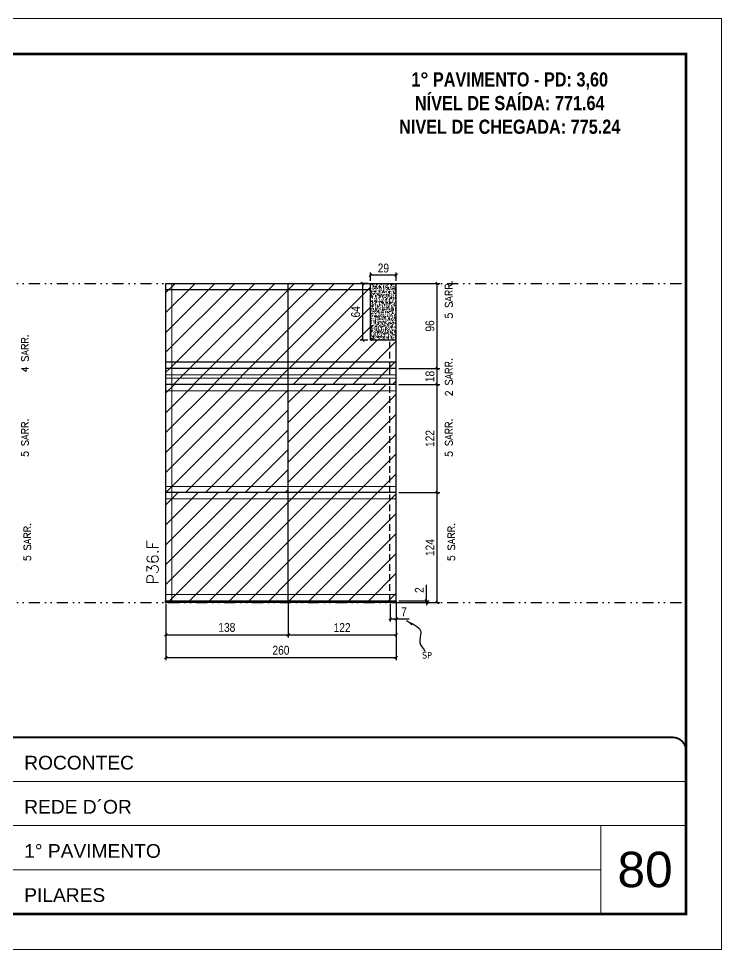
# Model space of a CAD drawing. Extents: x 2949 to 9203, y -16089 to 12527.
# Drawn here: x 8410 to 9203, y -10346 to -9296 of the extents above; entities that cross this region are included whole.
import ezdxf

# ---------------------------------------------------------------- set-up
doc = ezdxf.new("R2010")
doc.units = 0
for name, pattern in [('CONTINUO', [0]), ('DASHED', [0.75, 0.5, -0.25]), ('DIVIDE2', [0.625, 0.25, -0.125, 0, -0.125, 0, -0.125]), ('HIDDEN', [0.375, 0.25, -0.125])]:
    doc.linetypes.add(name, pattern=pattern)
for name, color, linetype, lineweight in [('CARIMBO', 255, 'Continuous', 9), ('Folhas', 255, 'Continuous', 9), ('Hachura', 251, 'Continuous', 9), ('Sarr 2.2x7', 40, 'Continuous', 9), ('SARRAFO DE PRESSAO', 251, 'DASHED', 9), ('Texto Seção', 7, 'Continuous', 15)]:
    doc.layers.add(name, color=color, linetype=linetype, lineweight=lineweight)
for name, color, linetype in [('COTA', 241, 'Continuous'), ('NOMENCLATURA', 7, 'Continuous'), ('Nível', 160, 'Continuous'), ('Painéis', 200, 'Continuous'), ('SARR_2.2x7', 40, 'Continuous'), ('Sarrafo de Pressão', 42, 'HIDDEN'), ('texto', 7, 'Continuous')]:
    doc.layers.add(name, color=color, linetype=linetype)
doc.styles.add('ARIAL', font='arial.ttf')
doc.styles.add('COTA TECNICA', font='techl___.ttf', dxfattribs={"height": 10})
doc.styles.add('COTA TECNICA-50', font='techl___.ttf', dxfattribs={"height": 10})
doc.styles.add('REGUA-120', font='ROMANS.shx', dxfattribs={"height": 15})
doc.styles.add('ROMANC', font='techb___.ttf', dxfattribs={"height": 2.5})
doc.styles.add('ROMANS', font='romans.shx')
doc.styles.get("Standard").update_dxf_attribs({"font": 'arial.ttf'})
doc.dimstyles.new('COTA PAINEL-50', dxfattribs={"dimtxt": 10, "dimasz": 3, "dimexe": 3, "dimexo": 3, "dimgap": 3, "dimtad": 1, "dimdec": 1, "dimzin": 12, "dimdsep": 46, "dimtxsty": 'COTA TECNICA-50', "dimblk1": 'OBLIQUE', "dimblk2": 'OBLIQUE', "dimsah": 1, "dimcen": 0.9, "dimclrd": 4, "dimclre": 4, "dimclrt": 240, "dimadec": 1, "dimazin": 3, "dimtfac": 1, "dimtdec": 1, "dimtmove": 0, "dimatfit": 3, "dimfxl": 1, "dimtolj": 1, "dimtzin": 12, "dimarcsym": 0})
doc.dimstyles.new('PAINEL', dxfattribs={"dimtxt": 10, "dimasz": 3, "dimexe": 3, "dimexo": 3, "dimgap": 3, "dimtad": 1, "dimdec": 1, "dimzin": 12, "dimdsep": 46, "dimtxsty": 'COTA TECNICA', "dimblk1": 'OBLIQUE', "dimblk2": 'OBLIQUE', "dimsah": 1, "dimcen": 0.9, "dimclrd": 4, "dimclre": 4, "dimclrt": 240, "dimadec": 1, "dimazin": 3, "dimtfac": 1, "dimtdec": 1, "dimtmove": 0, "dimatfit": 3, "dimfxl": 1, "dimtolj": 1, "dimtzin": 12, "dimarcsym": 0})
doc.dimstyles.get("Standard").update_dxf_attribs({"dimtxt": 0.18, "dimasz": 0.18, "dimexe": 0.18, "dimexo": 0.0625, "dimgap": 0.09, "dimtad": 0, "dimtih": 1, "dimtoh": 1, "dimdec": 4, "dimzin": 0, "dimdsep": 46, "dimtxsty": 'Standard', "dimcen": 0.09, "dimadec": 0, "dimazin": 0, "dimtfac": 1, "dimtdec": 4, "dimtofl": 0, "dimtmove": 0, "dimatfit": 3, "dimfxl": 1, "dimtolj": 1, "dimtzin": 0, "dimarcsym": 0})
pattern_1 = [(45, (-121303.467, -36496.372), (-11.2253202, 11.2253202), [])]
pattern_2 = [(45, (0, 1148.575), (-11.22532, 11.22532), [])]

# ---------------------------------------------------------------- blocks, each defined once
blk = doc.blocks.new('9999999999')
at = {"color": 30, "linetype": 'CONTINUO'}
for p, q in [((98564.6, 34379.6), (99584, 34379.6)), ((98564.6, 34329.8), (99488, 34329.8)), ((99584, 34329.8), (99488, 34329.8)), ((99488, 34329.8), (99488, 34230.2)), ((98564.6, 34280), (99488, 34280))]:
    blk.add_line(p, q, dxfattribs=at)
at = {"color": 30, "linetype": 'CONTINUO', "const_width": 2}
blk.add_lwpolyline([(99584, 34230.2), (99584, 34414.4, 0.414214), (99569, 34429.4), (98229, 34429.4, 0.414214), (98214, 34414.4), (98214, 34245.2, 0.414214), (98229, 34230.2), (99584, 34230.2)], format="xyb", dxfattribs=at)
at = {"layer": 'Folhas'}
blk.add_lwpolyline([(98139, 34190.2), (99624, 34190.2), (99624, 35240.2), (98139, 35240.2)], close=True, dxfattribs=at)
at = {"layer": 'Folhas', "color": 30, "const_width": 3}
blk.add_lwpolyline([(98214, 34230.2), (99584, 34230.2), (99584, 35200.2), (98214, 35200.2)], close=True, dxfattribs=at)
at = {"color": 7, "linetype": 'Continuous', "ltscale": 5, "style": 'ARIAL'}
for s, height, p in [('ROCONTEC', 15.48, (98837.7, 34393.1)), ('REDE D´OR', 15.48, (98837.7, 34343.3)), ('1° PAVIMENTO', 15.483, (98837.7, 34293.5)), ('PILARES', 15.48, (98837.7, 34243.7))]:
    blk.add_text(s, height=height, dxfattribs=at).set_placement(p)
blk = doc.blocks.new('_Oblique')
at = {"color": 0, "linetype": 'ByBlock', "lineweight": -2}
blk.add_line((-0.5, -0.5), (0.5, 0.5), dxfattribs=at)
blk = doc.blocks.new('*D2952')
at = {"layer": 'COTA', "color": 4, "lineweight": -2, "transparency": 16777216}
for p, q in [((8575.8, -9955.9), (8575.8, -10019.9)), ((8835.8, -9955.9), (8835.8, -10019.9)), ((8575.8, -10016.9), (8835.8, -10016.9))]:
    blk.add_line(p, q, dxfattribs=at)
at = {"layer": 'Defpoints', "color": 0, "transparency": 16777216}
for p in [(8575.8, -9952.9), (8835.8, -9952.9), (8835.8, -10016.9)]:
    blk.add_point(p, dxfattribs=at)
at = {"layer": 'COTA', "color": 4, "lineweight": -2, "transparency": 16777216, "xscale": 3, "yscale": 3, "zscale": 3, "rotation": 180}
blk.add_blockref('_Oblique', (8575.8, -10016.9), dxfattribs=at)
at = {"layer": 'COTA', "color": 4, "lineweight": -2, "transparency": 16777216, "xscale": 3, "yscale": 3, "zscale": 3}
blk.add_blockref('_Oblique', (8835.8, -10016.9), dxfattribs=at)
at = {"layer": 'COTA', "color": 240, "transparency": 16777216, "insert": (8705.8, -10008.8), "char_height": 10, "attachment_point": 5, "style": 'COTA TECNICA'}
blk.add_mtext('\\A1;260', dxfattribs=at)
blk = doc.blocks.new('*D2953')
at = {"layer": 'COTA', "color": 4, "lineweight": -2, "transparency": 16777216}
for p, q in [((8828.8, -9955.9), (8828.8, -9976.4)), ((8835.8, -9957.9), (8835.8, -9976.4)), ((8828.8, -9973.4), (8835.8, -9973.4)), ((8835.8, -9973.4), (8850.5, -9973.4))]:
    blk.add_line(p, q, dxfattribs=at)
at = {"layer": 'Defpoints', "color": 0, "transparency": 16777216}
for p in [(8828.8, -9952.9), (8835.8, -9954.9), (8835.8, -9973.4)]:
    blk.add_point(p, dxfattribs=at)
at = {"layer": 'COTA', "color": 4, "lineweight": -2, "transparency": 16777216, "xscale": 3, "yscale": 3, "zscale": 3, "rotation": 180}
blk.add_blockref('_Oblique', (8828.8, -9973.4), dxfattribs=at)
at = {"layer": 'COTA', "color": 4, "lineweight": -2, "transparency": 16777216, "xscale": 3, "yscale": 3, "zscale": 3}
blk.add_blockref('_Oblique', (8835.8, -9973.4), dxfattribs=at)
at = {"layer": 'COTA', "color": 240, "transparency": 16777216, "insert": (8844.6, -9965.3), "char_height": 10, "attachment_point": 5, "style": 'COTA TECNICA-50'}
blk.add_mtext('\\A1;7', dxfattribs=at)
blk = doc.blocks.new('*D2954')
at = {"layer": 'COTA', "color": 4, "lineweight": -2, "transparency": 16777216}
for p, q in [((8838.8, -9830.9), (8885, -9830.9)), ((8882, -9954.9), (8882, -9830.9)), ((8838.8, -9954.9), (8885, -9954.9))]:
    blk.add_line(p, q, dxfattribs=at)
at = {"layer": 'Defpoints', "color": 0, "transparency": 16777216}
for p in [(8835.8, -9830.9), (8882, -9830.9), (8835.8, -9954.9)]:
    blk.add_point(p, dxfattribs=at)
at = {"layer": 'COTA', "color": 4, "lineweight": -2, "transparency": 16777216, "xscale": 3, "yscale": 3, "zscale": 3}
for p, rotation in [((8882, -9830.9), 90), ((8882, -9954.9), 270)]:
    blk.add_blockref('_Oblique', p, dxfattribs=dict(at, rotation=rotation))
at = {"layer": 'COTA', "color": 240, "transparency": 16777216, "insert": (8873.9, -9892.9), "char_height": 10, "attachment_point": 5, "rotation": 90, "style": 'COTA TECNICA-50'}
blk.add_mtext('\\A1;124', dxfattribs=at)
blk = doc.blocks.new('*D2955')
at = {"layer": 'COTA', "color": 4, "lineweight": -2, "transparency": 16777216}
for p, q in [((8869.8, -9952.9), (8869.8, -9934.8)), ((8838.8, -9952.9), (8872.8, -9952.9)), ((8869.8, -9954.9), (8869.8, -9952.9)), ((8838.8, -9954.9), (8872.8, -9954.9)), ((8869.8, -9954.9), (8869.8, -9957.9))]:
    blk.add_line(p, q, dxfattribs=at)
at = {"layer": 'Defpoints', "color": 0, "transparency": 16777216}
for p in [(8835.8, -9952.9), (8835.8, -9954.9), (8869.8, -9954.9)]:
    blk.add_point(p, dxfattribs=at)
at = {"layer": 'COTA', "color": 4, "lineweight": -2, "transparency": 16777216, "xscale": 3, "yscale": 3, "zscale": 3}
for p, rotation in [((8869.8, -9952.9), 270), ((8869.8, -9954.9), 90)]:
    blk.add_blockref('_Oblique', p, dxfattribs=dict(at, rotation=rotation))
at = {"layer": 'COTA', "color": 240, "transparency": 16777216, "insert": (8861.8, -9940.9), "char_height": 10, "attachment_point": 5, "rotation": 90, "style": 'COTA TECNICA-50'}
blk.add_mtext('\\A1;2', dxfattribs=at)
blk = doc.blocks.new('*D2956')
at = {"layer": 'COTA', "color": 4, "linetype": 'ByBlock', "lineweight": -2, "transparency": 16777216}
for p, q in [((8838.8, -9708.9), (8885, -9708.9)), ((8882, -9830.9), (8882, -9708.9)), ((8838.8, -9830.9), (8885, -9830.9))]:
    blk.add_line(p, q, dxfattribs=at)
at = {"layer": 'Defpoints', "color": 0, "linetype": 'ByBlock', "transparency": 16777216}
for p in [(8835.8, -9708.9), (8882, -9708.9), (8835.8, -9830.9)]:
    blk.add_point(p, dxfattribs=at)
at = {"layer": 'COTA', "color": 4, "linetype": 'ByBlock', "lineweight": -2, "transparency": 16777216, "xscale": 3, "yscale": 3, "zscale": 3}
for p, rotation in [((8882, -9708.9), 90), ((8882, -9830.9), 270)]:
    blk.add_blockref('_Oblique', p, dxfattribs=dict(at, rotation=rotation))
at = {"layer": 'COTA', "color": 240, "linetype": 'ByBlock', "transparency": 16777216, "insert": (8873.9, -9769.9), "char_height": 10, "attachment_point": 5, "rotation": 90, "style": 'COTA TECNICA'}
blk.add_mtext('\\A1;122', dxfattribs=at)
blk = doc.blocks.new('*D3000')
at = {"layer": 'COTA', "color": 4, "linetype": 'ByBlock', "lineweight": -2, "transparency": 16777216}
for p, q in [((8575.8, -9955.9), (8575.8, -9994.2)), ((8713.8, -9955.9), (8713.8, -9994.2)), ((8575.8, -9991.2), (8713.8, -9991.2))]:
    blk.add_line(p, q, dxfattribs=at)
at = {"layer": 'Defpoints', "color": 0, "linetype": 'ByBlock', "transparency": 16777216}
for p in [(8575.8, -9952.9), (8713.8, -9952.9), (8713.8, -9991.2)]:
    blk.add_point(p, dxfattribs=at)
at = {"layer": 'COTA', "color": 4, "linetype": 'ByBlock', "lineweight": -2, "transparency": 16777216, "xscale": 3, "yscale": 3, "zscale": 3, "rotation": 180}
blk.add_blockref('_Oblique', (8575.8, -9991.2), dxfattribs=at)
at = {"layer": 'COTA', "color": 4, "linetype": 'ByBlock', "lineweight": -2, "transparency": 16777216, "xscale": 3, "yscale": 3, "zscale": 3}
blk.add_blockref('_Oblique', (8713.8, -9991.2), dxfattribs=at)
at = {"layer": 'COTA', "color": 240, "linetype": 'ByBlock', "transparency": 16777216, "insert": (8644.8, -9983), "char_height": 10, "attachment_point": 5, "style": 'COTA TECNICA'}
blk.add_mtext('\\A1;138', dxfattribs=at)
blk = doc.blocks.new('*D3001')
at = {"layer": 'COTA', "color": 4, "linetype": 'ByBlock', "lineweight": -2, "transparency": 16777216}
for p, q in [((8713.8, -9955.9), (8713.8, -9994.2)), ((8835.8, -9957.9), (8835.8, -9994.2)), ((8713.8, -9991.2), (8835.8, -9991.2))]:
    blk.add_line(p, q, dxfattribs=at)
at = {"layer": 'Defpoints', "color": 0, "linetype": 'ByBlock', "transparency": 16777216}
for p in [(8713.8, -9952.9), (8835.8, -9954.9), (8835.8, -9991.2)]:
    blk.add_point(p, dxfattribs=at)
at = {"layer": 'COTA', "color": 4, "linetype": 'ByBlock', "lineweight": -2, "transparency": 16777216, "xscale": 3, "yscale": 3, "zscale": 3, "rotation": 180}
blk.add_blockref('_Oblique', (8713.8, -9991.2), dxfattribs=at)
at = {"layer": 'COTA', "color": 4, "linetype": 'ByBlock', "lineweight": -2, "transparency": 16777216, "xscale": 3, "yscale": 3, "zscale": 3}
blk.add_blockref('_Oblique', (8835.8, -9991.2), dxfattribs=at)
at = {"layer": 'COTA', "color": 240, "linetype": 'ByBlock', "transparency": 16777216, "insert": (8774.8, -9983.2), "char_height": 10, "attachment_point": 5, "style": 'COTA TECNICA'}
blk.add_mtext('\\A1;122', dxfattribs=at)
blk = doc.blocks.new('*D3004')
at = {"layer": 'COTA', "color": 4, "linetype": 'ByBlock', "lineweight": -2, "transparency": 16777216}
for p, q in [((8838.8, -9594.9), (8885, -9594.9)), ((8882, -9690.9), (8882, -9594.9)), ((8838.8, -9690.9), (8885, -9690.9))]:
    blk.add_line(p, q, dxfattribs=at)
at = {"layer": 'Defpoints', "color": 0, "linetype": 'ByBlock', "transparency": 16777216}
for p in [(8835.8, -9594.9), (8882, -9594.9), (8835.8, -9690.9)]:
    blk.add_point(p, dxfattribs=at)
at = {"layer": 'COTA', "color": 4, "linetype": 'ByBlock', "lineweight": -2, "transparency": 16777216, "xscale": 3, "yscale": 3, "zscale": 3}
for p, rotation in [((8882, -9594.9), 90), ((8882, -9690.9), 270)]:
    blk.add_blockref('_Oblique', p, dxfattribs=dict(at, rotation=rotation))
at = {"layer": 'COTA', "color": 240, "linetype": 'ByBlock', "transparency": 16777216, "insert": (8873.9, -9642.9), "char_height": 10, "attachment_point": 5, "rotation": 90, "style": 'COTA TECNICA'}
blk.add_mtext('\\A1;96', dxfattribs=at)
blk = doc.blocks.new('*D3005')
at = {"layer": 'COTA', "color": 4, "linetype": 'ByBlock', "lineweight": -2, "transparency": 16777216}
for p, q in [((8803.8, -9594.9), (8795.2, -9594.9)), ((8798.2, -9658.9), (8798.2, -9594.9)), ((8803.8, -9658.9), (8795.2, -9658.9))]:
    blk.add_line(p, q, dxfattribs=at)
at = {"layer": 'Defpoints', "color": 0, "linetype": 'ByBlock', "transparency": 16777216}
for p in [(8798.2, -9594.9), (8806.8, -9594.9), (8806.8, -9658.9)]:
    blk.add_point(p, dxfattribs=at)
at = {"layer": 'COTA', "color": 4, "linetype": 'ByBlock', "lineweight": -2, "transparency": 16777216, "xscale": 3, "yscale": 3, "zscale": 3}
for p, rotation in [((8798.2, -9594.9), 90), ((8798.2, -9658.9), 270)]:
    blk.add_blockref('_Oblique', p, dxfattribs=dict(at, rotation=rotation))
at = {"layer": 'COTA', "color": 240, "linetype": 'ByBlock', "transparency": 16777216, "insert": (8790.1, -9626.9), "char_height": 10, "attachment_point": 5, "rotation": 90, "style": 'COTA TECNICA'}
blk.add_mtext('\\A1;64', dxfattribs=at)
blk = doc.blocks.new('*D3006')
at = {"layer": 'COTA', "color": 4, "linetype": 'ByBlock', "lineweight": -2, "transparency": 16777216}
for p, q in [((8806.8, -9591.9), (8806.8, -9582.7)), ((8835.8, -9585.7), (8806.8, -9585.7)), ((8835.8, -9591.9), (8835.8, -9582.7))]:
    blk.add_line(p, q, dxfattribs=at)
at = {"layer": 'Defpoints', "color": 0, "linetype": 'ByBlock', "transparency": 16777216}
for p in [(8806.8, -9585.7), (8806.8, -9594.9), (8835.8, -9594.9)]:
    blk.add_point(p, dxfattribs=at)
at = {"layer": 'COTA', "color": 4, "linetype": 'ByBlock', "lineweight": -2, "transparency": 16777216, "xscale": 3, "yscale": 3, "zscale": 3, "rotation": 180}
blk.add_blockref('_Oblique', (8806.8, -9585.7), dxfattribs=at)
at = {"layer": 'COTA', "color": 4, "linetype": 'ByBlock', "lineweight": -2, "transparency": 16777216, "xscale": 3, "yscale": 3, "zscale": 3}
blk.add_blockref('_Oblique', (8835.8, -9585.7), dxfattribs=at)
at = {"layer": 'COTA', "color": 240, "linetype": 'ByBlock', "transparency": 16777216, "insert": (8821.3, -9577.6), "char_height": 10, "attachment_point": 5, "style": 'COTA TECNICA'}
blk.add_mtext('\\A1;29', dxfattribs=at)
blk = doc.blocks.new('*D3007')
at = {"layer": 'COTA', "color": 4, "lineweight": -2, "transparency": 16777216}
for p, q in [((8838.8, -9690.9), (8885, -9690.9)), ((8882, -9708.9), (8882, -9690.9)), ((8838.8, -9708.9), (8885, -9708.9))]:
    blk.add_line(p, q, dxfattribs=at)
at = {"layer": 'Defpoints', "color": 0, "transparency": 16777216}
for p in [(8835.8, -9690.9), (8882, -9690.9), (8835.8, -9708.9)]:
    blk.add_point(p, dxfattribs=at)
at = {"layer": 'COTA', "color": 4, "lineweight": -2, "transparency": 16777216, "xscale": 3, "yscale": 3, "zscale": 3}
for p, rotation in [((8882, -9690.9), 90), ((8882, -9708.9), 270)]:
    blk.add_blockref('_Oblique', p, dxfattribs=dict(at, rotation=rotation))
at = {"layer": 'COTA', "color": 240, "transparency": 16777216, "insert": (8873.9, -9699.9), "char_height": 10, "attachment_point": 5, "rotation": 90, "style": 'COTA TECNICA'}
blk.add_mtext('\\A1;18', dxfattribs=at)

msp = doc.modelspace()

# ---------------------------------------------------------------- hatches: boundary and pattern name
at = {"layer": 'COTA', "linetype": 'ByBlock'}
h = msp.add_hatch(dxfattribs=at)
h.set_pattern_fill('AR-CONC', color=256, scale=0.03)
h.set_pattern_definition([(50, (-121303.4665, -36482.372), (5.46554007, -0.47817257), [0.5715, -6.2865]), (355, (-121303.4665, -36482.372), (-1.05730264, 5.73170536), [0.4572, -5.02921753]), (100.4514447, (-121303.011, -36482.4117), (4.40823741, 5.25353256), [0.48570026, -5.34270734]), (46.1842, (-121303.4665, -36480.848), (8.13237123, -1.26126984), [0.85725, -9.42975]), (96.6355576, (-121302.789, -36480.953), (7.122124, 7.42278374), [0.7285507, -8.01406824]), (351.184151, (-121303.4665, -36480.848), (7.122124, 7.42278374), [0.685799, -7.54379196]), (21, (-121302.7045, -36481.229), (4.54843174, -3.06795595), [0.5715, -6.2865]), (326, (-121302.7045, -36481.229), (1.85406085, 5.52563898), [0.4572, -5.0292]), (71.451445, (-121302.3255, -36481.4845), (6.40249258, 2.45768307), [0.48570026, -5.34269813]), (37.5, (-121303.4665, -36482.3718), (0.092658098, 2.536651166), [0, -4.96824, 0, -5.1054, 0, -5.04825]), (7.5, (-121303.4665, -36482.3718), (2.004589875, 3.005417245), [0, -2.91084, 0, -4.85394, 0, -1.92405]), (327.5, (-121305.1658, -36482.3718), (4.067717855, -0.17186232), [0, -1.905, 0, -5.9436, 0, -7.8867]), (317.5, (-121305.9278, -36482.3718), (4.44387544, 0.76279473), [0, -2.4765, 0, -3.94716, 0, -5.6007])])
h.paths.add_polyline_path([(8835.76, -9594.91), (8806.76, -9594.91), (8806.76, -9658.91), (8835.76, -9658.91)])
at = {"layer": 'Hachura'}
h = msp.add_hatch(dxfattribs=at)
h.set_pattern_fill('ANSI31', color=256, scale=5)
h.set_pattern_definition(pattern_2)
h.paths.add_polyline_path([(8713.76, -9594.91), (8575.76, -9594.91), (8575.76, -9690.91), (8713.76, -9690.91)])
h = msp.add_hatch(dxfattribs=at)
h.set_pattern_fill('ANSI31', color=256, scale=5)
h.set_pattern_definition(pattern_2)
h.paths.add_polyline_path([(8713.76, -9690.91), (8835.76, -9690.91), (8835.76, -9658.91), (8806.76, -9658.91), (8806.76, -9594.91), (8713.76, -9594.91)])
h = msp.add_hatch(dxfattribs=at)
h.set_pattern_fill('ANSI31', color=256, scale=5)
h.set_pattern_definition(pattern_2)
h.paths.add_polyline_path([(8713.76, -9690.91), (8575.76, -9690.91), (8575.76, -9708.91), (8713.76, -9708.91)])
h = msp.add_hatch(dxfattribs=at)
h.set_pattern_fill('ANSI31', color=256, scale=5)
h.set_pattern_definition(pattern_2)
h.paths.add_polyline_path([(8835.76, -9690.91), (8713.76, -9690.91), (8713.76, -9708.91), (8835.76, -9708.91)])
at = {"layer": 'Hachura', "linetype": 'ByBlock'}
h = msp.add_hatch(dxfattribs=at)
h.set_pattern_fill('ANSI31', color=256, scale=5)
h.set_pattern_definition([(45, (846.75, -5122.344), (-11.22532, 11.22532), [])])
h.paths.add_polyline_path([(8713.76, -9708.91), (8575.76, -9708.91), (8575.76, -9830.91), (8713.76, -9830.91)])
h = msp.add_hatch(dxfattribs=at)
h.set_pattern_fill('ANSI31', color=256, scale=5)
h.set_pattern_definition(pattern_1)
h.paths.add_polyline_path([(8835.76, -9708.91), (8713.76, -9708.91), (8713.76, -9830.91), (8835.76, -9830.91)])
h = msp.add_hatch(dxfattribs=at)
h.set_pattern_fill('ANSI31', color=256, scale=5)
h.set_pattern_definition(pattern_1)
h.paths.add_polyline_path([(8575.76, -9830.91), (8575.76, -9952.91), (8713.76, -9952.91), (8713.76, -9830.91)])
h = msp.add_hatch(dxfattribs=at)
h.set_pattern_fill('ANSI31', color=256, scale=5)
h.set_pattern_definition(pattern_1)
h.paths.add_polyline_path([(8713.76, -9830.91), (8713.76, -9952.91), (8835.76, -9952.91), (8835.76, -9830.91)])

# ---------------------------------------------------------------- linework, layer by layer
at = {"layer": 'COTA', "linetype": 'ByBlock'}
for p in [(8806.76, -9594.91), (8835.76, -9658.91)]:
    msp.add_line(p, (8835.76, -9594.91), dxfattribs=at)
at = {"layer": 'Nível', "color": 4, "linetype": 'DIVIDE2', "ltscale": 50}
for p, q in [((7792.53, -9594.91), (9162.53, -9594.91)), ((7792.53, -9954.91), (9162.53, -9954.91))]:
    msp.add_line(p, q, dxfattribs=at)
at = {"layer": 'Painéis'}
for p, q in [((8575.76, -9594.91), (8575.76, -9690.91)), ((8575.76, -9594.91), (8806.76, -9594.91)), ((8713.76, -9594.91), (8713.76, -9952.91)), ((8806.76, -9658.91), (8806.76, -9594.91)), ((8835.76, -9658.91), (8806.76, -9658.91)), ((8835.76, -9690.91), (8835.76, -9658.91)), ((8835.76, -9658.91), (8835.76, -9658.91)), ((8575.76, -9689.91), (8575.76, -9689.91)), ((8835.76, -9690.91), (8575.76, -9690.91)), ((8575.76, -9690.91), (8575.76, -9708.91)), ((8835.76, -9708.91), (8835.76, -9690.91)), ((8575.76, -9708.91), (8575.76, -9952.91)), ((8835.76, -9708.91), (8575.76, -9708.91)), ((8835.76, -9952.91), (8835.76, -9708.91)), ((8835.76, -9830.91), (8575.76, -9830.91)), ((8575.76, -9952.91), (8835.76, -9952.91))]:
    msp.add_line(p, q, dxfattribs=at)
msp.add_lwpolyline([(8575.76, -9952.91), (8835.76, -9952.91), (8835.76, -9954.91), (8575.76, -9954.91)], close=True, dxfattribs=at)
at = {"layer": 'Sarr 2.2x7'}
for p, q in [((8582.76, -9594.91), (8582.76, -9690.91)), ((8582.76, -9690.91), (8582.76, -9708.91)), ((8835.76, -9697.91), (8575.76, -9697.91)), ((8835.76, -9701.91), (8575.76, -9701.91)), ((8582.76, -9708.91), (8582.76, -9830.91)), ((8835.76, -9715.91), (8575.76, -9715.91)), ((8835.76, -9823.91), (8575.76, -9823.91)), ((8835.76, -9837.91), (8575.76, -9837.91)), ((8582.76, -9830.91), (8582.76, -9952.91)), ((8835.76, -9945.91), (8575.76, -9945.91)), ((8835.76, -9952.91), (8575.76, -9952.91))]:
    msp.add_line(p, q, dxfattribs=at)
at = {"layer": 'Sarr 2.2x7', "linetype": 'Continuous'}
for p, q in [((8575.76, -9830.91), (8575.76, -9823.91)), ((8835.76, -9830.91), (8835.76, -9823.91)), ((8575.76, -9952.91), (8575.76, -9945.91)), ((8835.76, -9952.91), (8835.76, -9945.91))]:
    msp.add_line(p, q, dxfattribs=at)
at = {"layer": 'SARR_2.2x7'}
for p, q in [((8575.76, -9601.91), (8806.76, -9601.91)), ((8835.76, -9683.91), (8575.76, -9683.91))]:
    msp.add_line(p, q, dxfattribs=at)
at = {"layer": 'Sarrafo de Pressão', "ltscale": 30}
for p, q in [((8828.76, -9690.91), (8828.76, -9658.91)), ((8828.76, -9708.91), (8828.76, -9690.91)), ((8828.76, -9830.91), (8828.76, -9708.91)), ((8828.76, -9952.91), (8828.76, -9830.91))]:
    msp.add_line(p, q, dxfattribs=at)

# ---------------------------------------------------------------- block references
at = {"layer": 'SARRAFO DE PRESSAO', "color": 6, "linetype": 'ByBlock'}
msp.add_blockref('9999999999', (-90421.44, -44536.4), dxfattribs=at)

# ---------------------------------------------------------------- texts
at = {"layer": 'CARIMBO', "style": 'ARIAL'}
msp.add_text('80', height=40, dxfattribs=at).set_placement((9085.39, -10276.05))
at = {"layer": 'NOMENCLATURA', "color": 2, "insert": (8963.86, -9330.13), "char_height": 16, "attachment_point": 2, "style": 'ROMANC'}
msp.add_mtext_dynamic_manual_height_columns('\\P1° PAVIMENTO - PD: 3,60\\PNÍVEL DE SAÍDA: 771.64\\PNIVEL DE CHEGADA: 775.24', width=300.2766, gutter_width=1, heights=[0], dxfattribs=at)
at = {"layer": 'texto', "color": 0, "insert": (8870.54, -10014.4), "char_height": 7.5, "attachment_point": 5}
msp.add_mtext('{\\fTahoma|b0|i0|c0|p34;\\C4;SP}', dxfattribs=at)
at = {"layer": 'Texto Seção', "linetype": 'Continuous', "style": 'ROMANS'}
for s, p in [('5 SARR.', (8899.2, -9634.69)), ('4 SARR.', (8421.05, -9695.45)), ('2 SARR.', (8899.2, -9722.37)), ('5 SARR.', (8421.05, -9790.69)), ('5 SARR.', (8899.2, -9790.69)), ('5 SARR.', (8423.76, -9908.28)), ('5 SARR.', (8901.91, -9908.28))]:
    msp.add_text(s, height=8, rotation=90, dxfattribs=at).set_placement(p)
at = {"layer": 'Texto Seção', "insert": (8567.73, -9934.44), "char_height": 13, "width": 285.3299, "attachment_point": 7, "rotation": 90, "style": 'REGUA-120'}
msp.add_mtext('P36.F', dxfattribs=at)

# ---------------------------------------------------------------- dimensions: what is measured, and where the dimension line sits
at = {"layer": 'COTA', "linetype": 'ByBlock'}
for base, p1, p2, picture, middle in [((8806.76, -9585.68), (8835.76, -9594.91), (8806.76, -9594.91), '*D3006', (8821.26, -9577.6)), ((8713.76, -9991.22), (8575.76, -9952.91), (8713.76, -9952.91), '*D3000', (8644.76, -9982.98))]:
    dim = msp.add_linear_dim(base=base, p1=p1, p2=p2, dimstyle='PAINEL', dxfattribs=at)
    dim.commit()
    dim.dimension.update_dxf_attribs({"geometry": picture, "text_midpoint": middle})
for base, p1, p2, picture, middle in [((8798.19, -9594.91), (8806.76, -9658.91), (8806.76, -9594.91), '*D3005', (8790.08, -9626.91)), ((8882, -9594.91), (8835.76, -9690.91), (8835.76, -9594.91), '*D3004', (8873.87, -9642.91)), ((8882, -9708.91), (8835.76, -9830.91), (8835.76, -9708.91), '*D2956', (8873.94, -9769.91))]:
    dim = msp.add_linear_dim(base=base, p1=p1, p2=p2, angle=90, dimstyle='PAINEL', dxfattribs=at)
    dim.commit()
    dim.dimension.update_dxf_attribs({"geometry": picture, "text_midpoint": middle})
at = {"layer": 'COTA'}
for base, p1, p2, dimstyle, picture, middle in [((8882, -9690.91), (8835.76, -9708.91), (8835.76, -9690.91), 'PAINEL', '*D3007', (8873.91, -9699.91)), ((8882, -9830.91), (8835.76, -9954.91), (8835.76, -9830.91), 'COTA PAINEL-50', '*D2954', (8873.93, -9892.91))]:
    dim = msp.add_linear_dim(base=base, p1=p1, p2=p2, angle=90, dimstyle=dimstyle, dxfattribs=at)
    dim.commit()
    dim.dimension.update_dxf_attribs({"geometry": picture, "text_midpoint": middle})
dim = msp.add_linear_dim(base=(8869.77, -9954.91), p1=(8835.76, -9952.91), p2=(8835.76, -9954.91), angle=90, dimstyle='COTA PAINEL-50', dxfattribs=at)
dim.commit()
dim.dimension.update_dxf_attribs({"geometry": '*D2955', "text_midpoint": (8869.77, -9940.85), "dimtype": 160})
dim = msp.add_linear_dim(base=(8835.76, -10016.86), p1=(8575.76, -9952.91), p2=(8835.76, -9952.91), dimstyle='PAINEL', override={"dimarcsym": 2}, dxfattribs=at)
dim.commit()
dim.dimension.update_dxf_attribs({"geometry": '*D2952', "text_midpoint": (8705.76, -10008.76)})
at = {"layer": 'COTA', "linetype": 'ByBlock'}
dim = msp.add_linear_dim(base=(8835.76, -9991.22), p1=(8713.76, -9952.91), p2=(8835.76, -9954.91), dimstyle='PAINEL', override={"dimtmove": 1}, dxfattribs=at)
dim.commit()
dim.dimension.update_dxf_attribs({"geometry": '*D3001', "text_midpoint": (8774.76, -9983.16)})
at = {"layer": 'COTA'}
dim = msp.add_linear_dim(base=(8835.76, -9973.42), p1=(8828.76, -9952.91), p2=(8835.76, -9954.91), dimstyle='COTA PAINEL-50', dxfattribs=at)
dim.commit()
dim.dimension.update_dxf_attribs({"geometry": '*D2953', "text_midpoint": (8844.63, -9965.35)})

# ---------------------------------------------------------------- leaders
at = {"layer": 'COTA', "path_type": 1}
msp.add_leader([(8847.59, -9975.09), (8863.38, -9986.93), (8862.45, -9999.93), (8868, -10009.71)], dimstyle='Standard', override={"dimasz": 8}, dxfattribs=at)

doc.saveas('drawing.dxf')
